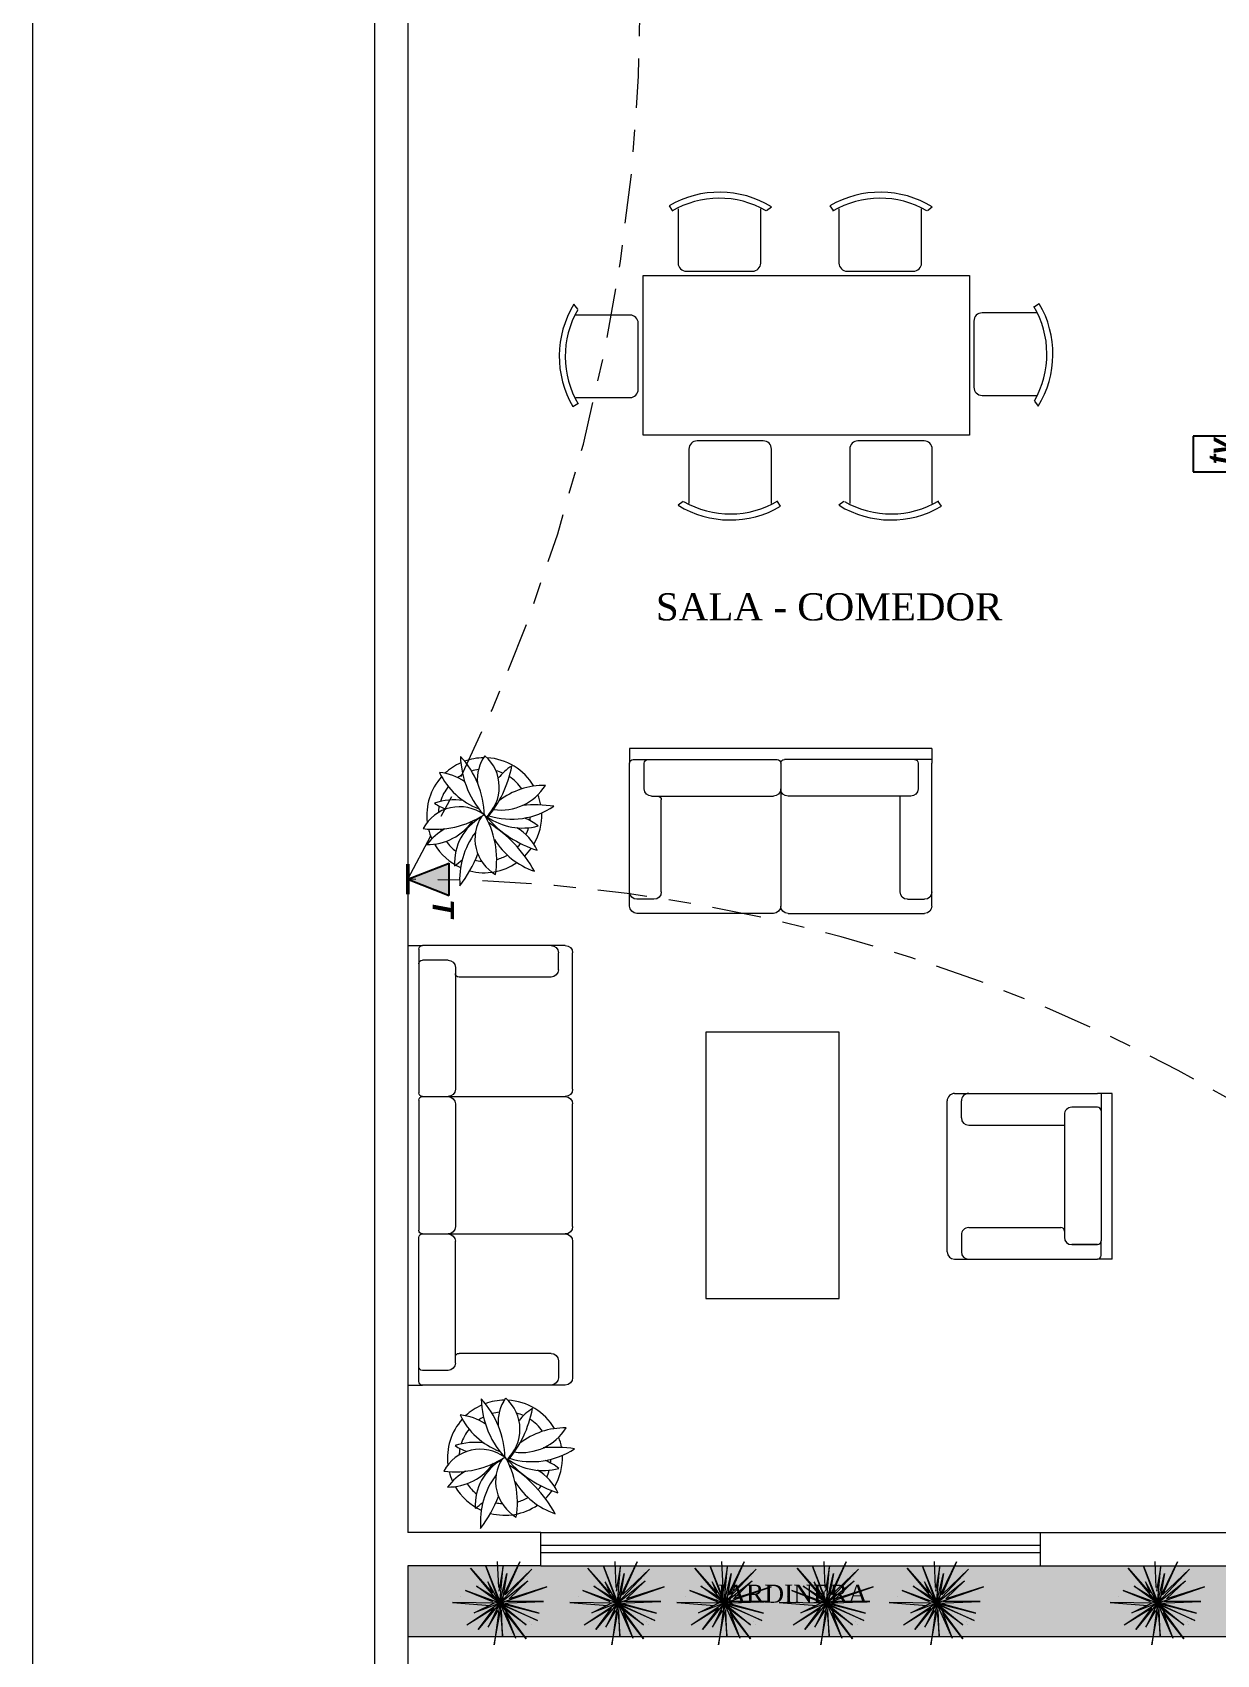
# Model space of a CAD drawing. Header units: millimetres. Extents: x -59 to 123, y 54 to 155.
# Drawn here: x -14.37 to -9.04, y 109.43 to 116.74 of the extents above; entities that cross this region are included whole.
import ezdxf
from ezdxf.enums import TextEntityAlignment as Align

# ---------------------------------------------------------------- set-up
doc = ezdxf.new("R2010")
doc.units = ezdxf.units.MM
for name, pattern in [('ACAD_ISO12W100', [21, 12, -3, 0, -3, 0, -3]), ('CENTER', [50.8, 31.75, -6.35, 6.35, -6.35]), ('CONTINUA', [0]), ('HIDDEN2', [0.1875, 0.125, -0.0625])]:
    doc.linetypes.add(name, pattern=pattern)
doc.layers.get('0').update_dxf_attribs({"lineweight": 9})
for name, color, linetype in [('A-PROY', 8, 'HIDDEN2'), ('A-TEX 010', 7, 'Continuous'), ('telefono', 54, 'Continuous'), ('TV', 140, 'ACAD_ISO12W100')]:
    doc.layers.add(name, color=color, linetype=linetype)
for name, color, linetype, lineweight in [('arboles', 94, 'Continuous', 9), ('desague', 4, 'Continuous', 60), ('DET-CORTE', 86, 'Continuous', 50), ('mobiliario', 7, 'Continuous', 0), ('muro', 5, 'Continuous', 70), ('murobajo', 7, 'Continuous', 30), ('MUROS', 7, 'Continuous', 80), ('vegetacion', 95, 'Continuous', 0), ('VENTANA BAJA', 150, 'Continuous', 20)]:
    doc.layers.add(name, color=color, linetype=linetype, lineweight=lineweight)
doc.styles.add('david', font='arialbi.ttf', dxfattribs={"height": 0.05})
doc.styles.add('ROMANS', font='ROMANS.SHX', dxfattribs={"width": 1.35, "height": 0.29})

# ---------------------------------------------------------------- blocks, each defined once
blk = doc.blocks.new('DWW')
at = {"layer": 'arboles', "color": 251}
for p, q in [((303.812, 165.133), (303.805, 165.302)), ((303.82, 165.03), (303.949, 165.3)), ((303.949, 165.3), (303.853, 165.084)), ((303.82, 165.03), (303.629, 165.257)), ((303.629, 165.257), (303.77, 165.098)), ((303.82, 165.03), (303.729, 165.27)), ((303.729, 165.27), (303.815, 165.052)), ((303.841, 165.274), (303.813, 165.108)), ((303.82, 165.03), (303.841, 165.274)), ((303.82, 165.03), (304.028, 165.251)), ((303.82, 165.03), (303.865, 165.223)), ((303.865, 165.223), (303.836, 165.057)), ((303.853, 165.084), (304.028, 165.251)), ((303.987, 165.227), (303.987, 165.227)), ((303.997, 165.207), (303.997, 165.207)), ((303.82, 165.03), (303.596, 165.113)), ((303.596, 165.113), (303.772, 165.041)), ((303.82, 165.03), (303.668, 165.141)), ((303.668, 165.141), (303.788, 165.068)), ((303.679, 165.147), (303.679, 165.147)), ((303.69, 165.128), (303.69, 165.128)), ((303.82, 165.03), (303.741, 165.17)), ((303.741, 165.17), (303.77, 165.098)), ((303.82, 165.03), (304.001, 165.176)), ((303.82, 165.03), (304.124, 165.137)), ((303.873, 165.151), (303.873, 165.151)), ((304.001, 165.176), (303.879, 165.059)), ((304.124, 165.137), (303.879, 165.059)), ((303.82, 165.03), (303.512, 165.036)), ((303.512, 165.036), (303.756, 165.015)), ((303.566, 165.072), (303.566, 165.072)), ((303.82, 165.03), (303.604, 164.887)), ((303.782, 164.998), (303.604, 164.887)), ((303.653, 164.967), (303.785, 165.033)), ((303.82, 165.03), (303.653, 164.967)), ((303.82, 165.03), (303.679, 164.86)), ((303.679, 164.86), (303.782, 164.998)), ((303.82, 165.03), (303.744, 164.875)), ((303.744, 164.875), (303.809, 164.982)), ((303.82, 165.03), (303.783, 164.76)), ((303.783, 164.76), (303.822, 164.974)), ((303.82, 165.03), (304.102, 165.041)), ((303.82, 165.03), (304.074, 164.966)), ((303.82, 165.03), (303.99, 164.798)), ((303.82, 165.03), (304.063, 164.918)), ((303.82, 165.03), (303.99, 164.889)), ((303.82, 165.03), (303.837, 164.818)), ((303.82, 165.03), (303.92, 164.804)), ((303.837, 164.818), (303.83, 164.987)), ((304.063, 164.918), (303.847, 165.014)), ((303.99, 164.889), (303.852, 164.992)), ((304.074, 164.966), (303.855, 165.027)), ((303.99, 164.798), (303.857, 164.971)), ((303.857, 164.971), (303.92, 164.804)), ((304.102, 165.041), (303.863, 165.041)), ((303.604, 164.887), (303.604, 164.887)), ((304.012, 164.912), (304.012, 164.912)), ((304.022, 164.892), (304.022, 164.892)), ((303.898, 164.836), (303.898, 164.836))]:
    blk.add_line(p, q, dxfattribs=at)
blk = doc.blocks.new('A$C5137030B')
at = {"layer": 'mobiliario'}
for p, q in [((0.5104, 2.1622), (0.5248, 2.1406)), ((0.5513, 2.1492), (0.5513, 1.9048)), ((0.923, 1.9048), (0.923, 2.1492)), ((0.9496, 2.1406), (0.9713, 2.1578)), ((0.3826, 0.3752), (0.3826, 1.8455)), ((0.3826, 1.8455), (1.1011, 1.8455)), ((0.5885, 1.8676), (0.8859, 1.8676)), ((1.1011, 1.8455), (1.1011, 0.3752)), ((0.0832, 1.6661), (0.066, 1.6878)), ((1.4018, 1.688), (1.1573, 1.688)), ((1.4148, 1.7289), (1.3932, 1.7145)), ((0.3191, 1.6395), (0.0746, 1.6395)), ((1.1202, 1.6508), (1.1202, 1.3534)), ((0.3562, 1.3049), (0.3562, 1.6023)), ((1.1573, 1.3163), (1.4018, 1.3163)), ((0.0746, 1.2678), (0.3191, 1.2678)), ((1.3932, 1.2897), (1.4104, 1.268)), ((0.0616, 1.2268), (0.0832, 1.2412)), ((0.0832, 0.9419), (0.066, 0.9636)), ((1.4018, 0.9638), (1.1573, 0.9638)), ((1.4148, 1.0047), (1.3932, 0.9903)), ((0.3191, 0.9153), (0.0746, 0.9153)), ((0.3562, 0.5807), (0.3562, 0.8781)), ((1.1202, 0.9266), (1.1202, 0.6292)), ((1.1573, 0.5921), (1.4018, 0.5921)), ((0.0616, 0.5026), (0.0832, 0.5171)), ((0.0746, 0.5436), (0.3191, 0.5436)), ((1.3932, 0.5655), (1.4104, 0.5438)), ((1.1011, 0.3752), (0.3826, 0.3752)), ((0.5611, 0.3191), (0.5611, 0.0746)), ((0.8956, 0.3562), (0.5983, 0.3562)), ((0.9328, 0.0746), (0.9328, 0.3191)), ((0.5345, 0.0832), (0.5128, 0.066)), ((0.9738, 0.0616), (0.9593, 0.0832))]:
    blk.add_line(p, q, dxfattribs=at)
for centre, radius, start, end in [((0.7372, 1.7756), 0.4482, 58.50539, 120.40187), ((0.7372, 1.7756), 0.421, 60.08166, 120.6821), ((0.5885, 1.9048), 0.0372, 180, 270), ((0.8859, 1.9048), 0.0372, 270, 0), ((0.4482, 1.4536), 0.4482, 148.50539, 210.40187), ((1.1573, 1.6508), 0.0372, 90, 180), ((1.0282, 1.5021), 0.421, 330.08166, 30.6821), ((1.0282, 1.5021), 0.4482, 328.50539, 30.40187), ((0.4482, 1.4536), 0.421, 150.08166, 210.6821), ((0.3191, 1.6023), 0.0372, 0, 90), ((1.1573, 1.3534), 0.0372, 180, 270), ((0.3191, 1.3049), 0.0372, 270, 0), ((0.4482, 0.7294), 0.4482, 148.50539, 210.40187), ((1.1573, 0.9266), 0.0372, 90, 180), ((1.0282, 0.7779), 0.421, 330.08166, 30.6821), ((1.0282, 0.7779), 0.4482, 328.50539, 30.40187), ((0.4482, 0.7294), 0.421, 150.08166, 210.6821), ((0.3191, 0.8781), 0.0372, 0, 90), ((1.1573, 0.6292), 0.0372, 180, 270), ((0.3191, 0.5807), 0.0372, 270, 0), ((0.5983, 0.3191), 0.0372, 90, 180), ((0.8956, 0.3191), 0.0372, 0, 90), ((0.747, 0.4482), 0.421, 240.08166, 300.6821), ((0.747, 0.4482), 0.4482, 238.50539, 300.40187)]:
    blk.add_arc(centre, radius, start, end, dxfattribs=at)
blk = doc.blocks.new('A$C1F100167')
at = {"layer": 'mobiliario'}
for p, q in [((0.198, 0.7425), (0.033, 0.7425)), ((0.6476, 0.7425), (0.198, 0.7425)), ((0.7136, 0.7425), (1.3282, 0.7425)), ((0, 0.7095), (0, 0.066)), ((0.1097, 0.6786), (0.033, 0.6786)), ((0.6806, 0.1815), (0.6806, 0.7095)), ((0.6806, 0.1815), (0.6806, 0.7095)), ((1.2515, 0.6786), (1.3282, 0.6786)), ((1.3612, 0.7095), (1.3612, 0.066)), ((0.1427, 0.6456), (0.1427, 0.231)), ((1.2185, 0.6456), (1.2185, 0.2145)), ((0.066, 0.1815), (0.066, 0.066)), ((0.099, 0.2145), (0.6476, 0.2145)), ((0.6806, 0.066), (0.6806, 0.1815)), ((0.6806, 0.066), (0.6806, 0.1815)), ((1.2664, 0.2145), (0.7136, 0.2145)), ((1.2994, 0.066), (1.2994, 0.1815)), ((0, 0), (0, 0.066)), ((1.3612, 0), (0, 0)), ((0.0165, 0.0495), (0.0825, 0.0495)), ((0.0825, 0.0495), (0.6641, 0.0495)), ((1.2829, 0.0495), (0.6971, 0.0495)), ((1.3612, 0.0495), (1.2829, 0.0495)), ((1.3612, 0), (1.3612, 0.066))]:
    blk.add_line(p, q, dxfattribs=at)
for centre, radius, start, end in [((0.033, 0.7095), 0.033, 90, 180), ((0.6476, 0.7095), 0.033, 0, 90), ((0.7136, 0.7095), 0.033, 90, 180), ((1.3282, 0.7095), 0.033, 0, 90), ((0.033, 0.6456), 0.033, 90, 180), ((0.1097, 0.6456), 0.033, 0, 90), ((1.2515, 0.6456), 0.033, 90, 180), ((1.3282, 0.6456), 0.033, 0, 90), ((0.1262, 0.231), 0.0165, 270, 0), ((0.099, 0.1815), 0.033, 90, 180), ((0.6476, 0.1815), 0.033, 0, 90), ((0.7136, 0.1815), 0.033, 90, 180), ((1.2664, 0.1815), 0.033, 0, 90), ((0.0165, 0.066), 0.0165, 180, 270), ((0.0825, 0.066), 0.0165, 180, 270), ((0.6641, 0.066), 0.0165, 270, 0), ((0.6971, 0.066), 0.0165, 180, 270), ((1.2829, 0.066), 0.0165, 270, 0)]:
    blk.add_arc(centre, radius, start, end, dxfattribs=at)
blk = doc.blocks.new('juy')
at = {"layer": 'mobiliario'}
for p, q in [((290.0067, 88.1042), (290.0067, 88.0382)), ((290.0067, 88.1042), (291.9867, 88.1042)), ((290.0232, 88.0547), (290.0892, 88.0547)), ((290.0892, 88.0547), (290.6708, 88.0547)), ((290.7038, 88.0547), (291.2896, 88.0547)), ((291.9042, 88.0547), (291.3226, 88.0547)), ((291.9702, 88.0547), (291.9042, 88.0547)), ((291.9867, 88.1042), (291.9867, 88.0382)), ((290.0067, 87.3947), (290.0067, 88.0382)), ((290.0727, 87.9227), (290.0727, 88.0382)), ((290.6873, 88.0382), (290.6873, 87.9227)), ((291.3061, 88.0382), (291.3061, 87.9227)), ((291.3061, 88.0382), (291.3061, 87.9227)), ((291.9207, 87.9227), (291.9207, 88.0382)), ((291.9867, 87.3947), (291.9867, 88.0382)), ((290.6873, 87.9227), (290.6873, 87.3947)), ((290.6873, 87.9227), (290.6873, 87.3947)), ((291.3061, 87.9227), (291.3061, 87.3947)), ((291.3061, 87.9227), (291.3061, 87.3947)), ((290.1057, 87.8897), (290.6543, 87.8897)), ((290.1494, 87.4586), (290.1494, 87.8732)), ((290.7203, 87.8897), (291.2731, 87.8897)), ((291.8877, 87.8897), (291.3391, 87.8897)), ((291.844, 87.4586), (291.844, 87.8732)), ((290.1164, 87.4256), (290.0397, 87.4256)), ((291.877, 87.4256), (291.9537, 87.4256)), ((290.6543, 87.3617), (290.0397, 87.3617)), ((291.2731, 87.3617), (290.7203, 87.3617)), ((291.3391, 87.3617), (291.7887, 87.3617)), ((291.7887, 87.3617), (291.9537, 87.3617))]:
    blk.add_line(p, q, dxfattribs=at)
for centre, radius, start, end in [((290.0232, 88.0382), 0.0165, 90, 180), ((290.0892, 88.0382), 0.0165, 90, 180), ((290.6708, 88.0382), 0.0165, 0, 90), ((290.7038, 88.0382), 0.0165, 90, 180), ((291.2896, 88.0382), 0.0165, 0, 90), ((291.3226, 88.0382), 0.0165, 90, 180), ((291.9042, 88.0382), 0.0165, 0, 90), ((291.9702, 88.0382), 0.0165, 0, 90), ((290.1057, 87.9227), 0.033, 180, 270), ((290.6543, 87.9227), 0.033, 270, 0), ((290.7203, 87.9227), 0.033, 180, 270), ((291.2731, 87.9227), 0.033, 270, 0), ((291.3391, 87.9227), 0.033, 180, 270), ((291.8877, 87.9227), 0.033, 270, 0), ((290.1329, 87.8732), 0.0165, 0, 90), ((291.8605, 87.8732), 0.0165, 90, 180), ((290.0397, 87.4586), 0.033, 180, 270), ((290.1164, 87.4586), 0.033, 270, 0), ((291.877, 87.4586), 0.033, 180, 270), ((291.9537, 87.4586), 0.033, 270, 0), ((290.0397, 87.3947), 0.033, 180, 270), ((290.6543, 87.3947), 0.033, 270, 0), ((290.7203, 87.3947), 0.033, 180, 270), ((291.2731, 87.3947), 0.033, 270, 0), ((291.3391, 87.3947), 0.033, 180, 270), ((291.9537, 87.3947), 0.033, 270, 0)]:
    blk.add_arc(centre, radius, start, end, dxfattribs=at)
blk = doc.blocks.new('A$C35FC679C')
at = {"layer": 'mobiliario'}
for centre, major_axis, start_param, end_param in [((0.4303, 0.4786), (-0.1317, 0.1317), 0.167501, 0.86755), ((0.1567, 0.4456), (-0.1317, 0.1317), 3.094325, 4.784748), ((0.2754, 0.3182), (-0.1831, 0.1831), -0.365862, -0.03183), ((0.5757, 0.594), (0.2883, 0.2883), 2.381853, 3.132124), ((-0.1321, 0.3078), (-0.2883, 0.2883), 3.952649, 4.669739), ((0.2754, 0.3182), (0.1831, 0.1831), 0.797223, 1.134269), ((0.2754, 0.3182), (0.1465, 0.1465), 0.909973, 1.067965), ((-0.0912, 0.6299), (0.3526, 0.3526), 4.785521, 5.315946), ((0.2754, 0.3182), (0.1831, 0.1831), 6.02824, 7.016873), ((0.2754, 0.3182), (-0.1465, 0.1465), -1.199158, -1.042094), ((0.5182, 0.3467), (0.1604, 0.1604), 1.337852, 1.698718), ((0.2754, 0.3182), (-0.1831, 0.1831), 0.051086, 0.909468), ((0.3704, 0.6548), (0.2335, 0.2335), 2.807945, 3.559162), ((0.0529, 0.2762), (-0.1664, 0.1664), -1.394739, -0.871978), ((0.2754, 0.3182), (0.1465, 0.1465), 1.683254, 2.05202), ((0.2754, 0.3182), (0.1465, 0.1465), 1.271239, 1.398804), ((0.3511, 0.5769), (-0.1664, 0.1664), 2.21188, 3.369461), ((0.5445, 0.1222), (0.2335, 0.2335), 0.766198, 1.445373), ((0.2754, 0.3182), (-0.1465, 0.1465), 4.538164, 4.923401), ((0.1396, 0.1136), (-0.1936, 0.1936), -0.937031, -0.455009), ((0.1911, 0.5796), (0.1768, 0.1768), 3.331376, 3.563389), ((0.5017, -0.2318), (-0.4219, 0.4219), -0.932448, -0.695335), ((0.2754, 0.3182), (0.1831, 0.1831), 5.676028, 5.861613), ((0.1641, 0.1703), (-0.1317, 0.1317), -1.418119, 0.293643), ((0.0524, 0.6625), (0.2883, 0.2883), 3.797997, 4.502305), ((0.0181, 0.436), (0.1768, 0.1768), 3.921465, 4.892716), ((0.2754, 0.3182), (-0.1465, 0.1465), 0.584922, 0.72824), ((0.3767, 0.1042), (-0.1664, 0.1664), -0.270571, 0.843169), ((0.4196, 0.2118), (0.1317, 0.1317), 1.775543, 3.400298), ((-0.0763, 0.1173), (-0.2883, 0.2883), 3.763059, 4.467367), ((0.4471, 0.5344), (0.1936, 0.1936), 3.309542, 4.190301), ((0.663, 0.6365), (0.3526, 0.3526), 3.077982, 3.622898), ((0.397, 0.6472), (0.2452, 0.2452), 3.630658, 4.513959), ((0.3645, 0.073), (0.1768, 0.1768), 0.122703, 0.408865), ((0.2754, 0.3182), (0.1465, 0.1465), 5.381139, 5.463081), ((0.2754, 0.3182), (0.1831, 0.1831), 4.969783, 5.537943), ((0.2347, 0.0202), (-0.1936, 0.1936), -0.261765, 0.135081), ((0.2754, 0.3182), (0.1831, 0.1831), 2.599723, 2.77898), ((0.2754, 0.3182), (-0.1465, 0.1465), 1.092541, 1.137504), ((0.5113, 0.0304), (-0.2452, 0.2452), 0.133267, 0.873255), ((-0.0214, -0.2218), (0.4219, 0.4219), 6.001395, 6.507374), ((0.3076, 0.0663), (0.1604, 0.1604), 5.927989, 6.537035), ((0.2754, 0.3182), (-0.1465, 0.1465), 3.492902, 3.652356), ((0.2754, 0.3182), (-0.1831, 0.1831), 1.311404, 1.930218), ((0.2754, 0.3182), (-0.1465, 0.1465), 1.385002, 1.687797), ((0.6145, 0.3938), (0.2452, 0.2452), 2.917221, 3.59382), ((0.2754, 0.3182), (0.1465, 0.1465), 4.730852, 4.837244), ((0.2754, 0.3182), (0.1831, 0.1831), 4.706544, 4.887542), ((-0.0437, 0.3639), (0.2335, 0.2335), 4.523092, 4.652415), ((-0.3105, 0.3592), (0.4219, 0.4219), 4.851626, 5.129163), ((0.2754, 0.3182), (0.1831, 0.1831), 3.671632, 4.53098), ((0.2754, 0.3182), (0.1465, 0.1465), 3.725409, 3.865505), ((0.2754, 0.3182), (-0.1465, 0.1465), 2.629977, 2.881634)]:
    blk.add_ellipse(centre, major_axis=major_axis, ratio=1, start_param=start_param, end_param=end_param, dxfattribs=at)
blk = doc.blocks.new('A$C22363C2C')
at = {"layer": 'mobiliario'}
for p, q in [((0, 0.7466), (0.066, 0.7466)), ((0.7095, 0.7466), (0.066, 0.7466)), ((0.0495, 0.7301), (0.0495, 0.6641)), ((0.0495, 0.0784), (0.0495, 0.6641)), ((0.066, 0.6806), (0.1815, 0.6806)), ((0.066, 0.6806), (0.1815, 0.6806)), ((0.1815, 0.6806), (0.066, 0.6806)), ((0.6786, 0.6369), (0.6786, 0.7136)), ((0.7425, 0.7136), (0.7425, 0.033)), ((0.2145, 0.0949), (0.2145, 0.6476)), ((0.6456, 0.6039), (0.231, 0.6039)), ((0.0495, 0), (0.0495, 0.0784)), ((0.6456, 0.1427), (0.2145, 0.1427)), ((0.6786, 0.1097), (0.6786, 0.033)), ((0.066, 0.0619), (0.1815, 0.0619)), ((0, 0), (0.066, 0)), ((0.7095, 0), (0.066, 0))]:
    blk.add_line(p, q, dxfattribs=at)
blk.add_lwpolyline([(0, 0.7466), (0, 0)], dxfattribs=at)
for centre, radius, start, end in [((0.066, 0.7301), 0.0165, 90, 180), ((0.6456, 0.7136), 0.033, 0, 90), ((0.7095, 0.7136), 0.033, 0, 90), ((0.066, 0.6641), 0.0165, 90, 180), ((0.066, 0.6641), 0.0165, 90, 180), ((0.1815, 0.6476), 0.033, 0, 90), ((0.1815, 0.6476), 0.033, 0, 90), ((0.231, 0.6204), 0.0165, 180, 270), ((0.6456, 0.6369), 0.033, 270, 0), ((0.066, 0.0784), 0.0165, 180, 270), ((0.1815, 0.0949), 0.033, 270, 0), ((0.6456, 0.1097), 0.033, 0, 90), ((0.6456, 0.033), 0.033, 270, 0), ((0.7095, 0.033), 0.033, 270, 0)]:
    blk.add_arc(centre, radius, start, end, dxfattribs=at)
blk = doc.blocks.new('A$C430C04D8')
at = {"layer": 'vegetacion', "lineweight": 0}
h = blk.add_hatch(dxfattribs=at)
h.set_pattern_fill('AR-SAND', color=256, scale=0.0025)
h.set_pattern_definition([(37.5, (-176.8133, 67.89399), (-0.00400008, 0.12235331), [0, -0.09652, 0, -0.10795, 0, -0.1031875]), (7.5, (-176.8133, 67.89399), (0.11238082, 0.17920628), [0, -0.05207, 0, -0.086995, 0, -0.0333375]), (327.5, (-176.89141, 67.89399), (0.19774809, 0.000359296), [0, -0.03175, 0, -0.1143, 0, -0.149225]), (317.5, (-176.89141, 67.89399), (0.19088911, 0.05573233), [0, -0.015875, 0, -0.07493, 0, -0.085725])])
h.paths.add_polyline_path([(5.37, 4.7993), (5.3, 4.7993), (5.3, 4.9993), (0.15, 4.9993), (0.15, 4.6793), (5.37, 4.6793)])
at = {"layer": 'A-PROY', "lineweight": 0}
blk.add_line((0.75, 5.15), (3, 5.15), dxfattribs=at)
at = {"layer": 'mobiliario', "lineweight": 0}
blk.add_lwpolyline([(1.4925, 7.4039), (1.4925, 6.2039), (2.0925, 6.2039), (2.0925, 7.4039)], close=True, dxfattribs=at)
at = {"layer": 'muro', "lineweight": 0, "ltscale": 0.25}
blk.add_line((5.37, 4.6793), (0.15, 4.6793), dxfattribs=at)
at = {"layer": 'murobajo', "lineweight": 0}
for p, q in [((0.75, 5.15), (3, 5.15)), ((0.75, 5), (3, 5))]:
    blk.add_line(p, q, dxfattribs=at)
at = {"layer": 'MUROS', "lineweight": 0}
for p, q in [((0, 19), (0, 3.575)), ((0.15, 11.95), (0.15, 5.15)), ((0.75, 5.15), (0.15, 5.15)), ((0.75, 4.9993), (0.75, 5.15)), ((3, 4.9993), (3, 5.15)), ((3, 5.15), (5.45, 5.15)), ((0.15, 4.9993), (0.15, 3.575)), ((0.75, 4.9993), (0.15, 4.9993)), ((3, 4.9993), (5.3, 4.9993))]:
    blk.add_line(p, q, dxfattribs=at)
at = {"layer": 'VENTANA BAJA', "lineweight": 0}
for p, q in [((0.75, 5.0925), (3, 5.0925)), ((0.75, 5.06), (3, 5.06))]:
    blk.add_line(p, q, dxfattribs=at)
at = {"layer": 'arboles', "lineweight": 0, "xscale": 0.6931293320671273, "yscale": 0.6931293320671273, "zscale": 0.6931293320671273}
for p in [(-210.0213, -109.5562), (-209.4924, -109.5562), (-209.0108, -109.5562), (-208.5509, -109.5562), (-208.0544, -109.5562), (-207.0595, -109.5562)]:
    blk.add_blockref('DWW', p, dxfattribs=at)
at = {"layer": 'mobiliario', "lineweight": 0}
for name, p, rotation in [('A$C5137030B', (3.0559, 9.7103), 90), ('A$C22363C2C', (3.3221, 7.1271), 180)]:
    blk.add_blockref(name, p, dxfattribs=dict(at, rotation=rotation))
for p in [(0.2192, 8.0621), (0.3125, 5.1683)]:
    blk.add_blockref('A$C35FC679C', p, dxfattribs=at)
at = {"layer": 'mobiliario', "lineweight": 0, "xscale": -1}
for name, p, rotation in [('A$C1F100167', (1.1493, 8.6805), 180), ('juy', (88.2542, 297.8006), 90)]:
    blk.add_blockref(name, p, dxfattribs=dict(at, rotation=rotation))
at = {"layer": 'A-TEX 010', "lineweight": 0, "attachment_point": 2, "style": 'ROMANS'}
for s, insert, char_height in [('{\\fTimes New Roman|b0|i0|c0|p18;SALA - COMEDOR}', (2.0482, 9.3803), 0.1224), ('{\\fTimes New Roman|b0|i0|c0|p18;JARDINERA}', (1.8791, 4.9146), 0.0816)]:
    blk.add_mtext(s, dxfattribs=dict(at, insert=insert, char_height=char_height))
blk = doc.blocks.new('A$C2CA321F6')
at = {"layer": 'telefono', "lineweight": -3}
blk.add_hatch(color=256, dxfattribs=at).paths.add_polyline_path([(0.0732, 0.1863), (0.1464, 0), (0, 0)])
for p, q in [((0.0732, 0.1863), (0, 0)), ((0.0732, 0.1863), (0.1464, 0)), ((0, 0), (0.1464, 0))]:
    blk.add_line(p, q, dxfattribs=at)
at = {"layer": 'telefono', "linetype": 'CENTER', "lineweight": 50, "ltscale": 0.4}
blk.add_line((0.1405, 0.1863), (0.0059, 0.1863), dxfattribs=at)
blk = doc.blocks.new('tttevv')
at = {"layer": 'TV', "ltscale": 0.5}
for p, q in [((62.1973, 56.6972), (62.1973, 56.5828)), ((62.1473, 56.5828), (62.2473, 56.5828))]:
    blk.add_line(p, q, dxfattribs=at)
blk.add_lwpolyline([(62.1174, 56.6972), (62.2772, 56.6972), (62.2772, 56.8947), (62.1174, 56.8947)], close=True, dxfattribs=at)
at = {"layer": 'TV', "ltscale": 0.5, "style": 'david'}
blk.add_text('tv', height=0.09573, dxfattribs=at).set_placement((62.21, 56.7776), align=Align.MIDDLE_CENTER)

msp = doc.modelspace()

# ---------------------------------------------------------------- linework, layer by layer
at = {"layer": 'DET-CORTE', "lineweight": 5, "ltscale": 0.5}
msp.add_lwpolyline([(-14.3704, 95.3613), (29.2437, 95.3613), (29.2437, 124.508), (-14.3704, 124.508)], close=True, dxfattribs=at)
at = {"layer": 'telefono', "linetype": 'CENTER', "lineweight": 5, "ltscale": 0.007}
for centre, radius, start, end in [((-19.7273, 116.9053), 8.0954, 330.52017, 18.35372), ((-12.6584, 105.5879), 7.3335, 49.08094, 90.16871)]:
    msp.add_arc(centre, radius, start, end, dxfattribs=at)

# ---------------------------------------------------------------- block references
at = {"lineweight": 5, "rotation": 90}
msp.add_blockref('tttevv', (47.7528, 52.6396), dxfattribs=at)
at = {"layer": 'desague', "linetype": 'CONTINUA', "lineweight": 5}
msp.add_blockref('A$C430C04D8', (-12.83, 104.8294), dxfattribs=at)
at = {"layer": 'telefono', "lineweight": 5, "rotation": 89.99999999856688}
msp.add_blockref('A$C2CA321F6', (-12.4937, 112.8482), dxfattribs=at)

# ---------------------------------------------------------------- texts
at = {"layer": 'telefono', "linetype": 'CENTER', "lineweight": 5, "ltscale": 0.015, "insert": (-12.4716, 112.7498), "char_height": 0.0957, "width": 0.234482, "attachment_point": 3, "rotation": 270, "style": 'david'}
msp.add_mtext('T', dxfattribs=at)

doc.saveas('drawing.dxf')
